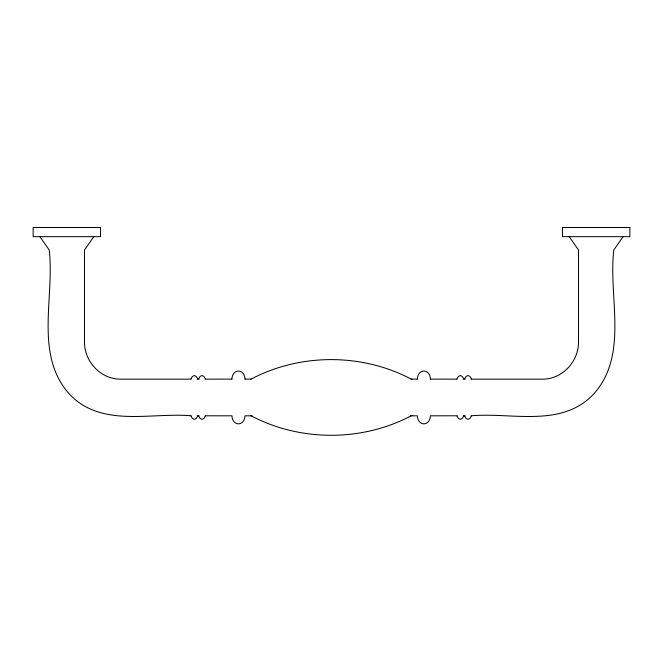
<?xml version="1.0" encoding="UTF-8"?>
<svg xmlns="http://www.w3.org/2000/svg" width="663" height="663" viewBox="0 0 663 663"><rect width="100%" height="100%" fill="white"/><g stroke="black" fill="none" stroke-linecap="round" stroke-linejoin="round"><path stroke-width="0.99" d="M231.917 379.07C232.373 368.379 244.531 368.379 244.987 379.07M417.358 379.07C417.806 368.379 429.972 368.379 430.42 379.07M191.002 378.78L192.403 376.41L194.325 375.54L196.248 376.41L197.649 378.78M198.676 378.78L200.085 376.41L202 375.54L203.922 376.41L205.323 378.78M197.649 416.107L196.248 418.477L194.325 419.347L192.403 418.477L191.002 416.107M205.323 416.107L203.922 418.477L202 419.347L200.085 418.477L198.676 416.107M457.014 378.78L458.423 376.41L460.337 375.54L462.26 376.41L463.661 378.78M464.697 378.78L466.097 376.41L468.02 375.54L469.934 376.41L471.343 378.78M463.661 416.107L462.26 418.477L460.337 419.347L458.423 418.477L457.014 416.107M471.343 416.107L469.934 418.477L468.02 419.347L466.097 418.477L464.697 416.107M93.798 236.666L84.483 249.976L84.483 341.263C83.952 361.202 100.643 379.559 120.931 379.153L191.226 379.153M623.121 236.666L613.805 249.976C608.137 297.165 629.179 355.211 593.244 394.46C561.213 428.066 511.77 412.22 471.111 415.792M250.457 379.443C300.082 352.989 362.255 352.989 411.889 379.443M411.889 415.444C362.255 441.898 300.082 441.898 250.457 415.444M205.099 379.145L231.917 379.12M197.201 379.153L199.124 379.153M244.987 379.12L251.169 379.128M411.151 379.128L417.358 379.12M463.222 379.153L465.136 379.153M471.103 379.153L542.069 379.153C562.357 379.559 579.048 361.202 578.517 341.263L578.517 249.976L569.202 236.666M191.259 415.792C150.6 412.287 101.754 427.958 69.756 394.46C33.821 355.211 54.863 297.165 49.195 249.976L39.879 236.666M197.201 415.792L199.124 415.792M463.222 415.792L465.136 415.792M252.197 415.817L244.987 415.817C244.531 426.508 232.373 426.508 231.917 415.817L205.099 415.792M410.115 415.817L417.358 415.817C417.806 426.508 429.972 426.508 430.42 415.817L457.246 415.792M430.42 379.12L457.246 379.145M100.527 227.492L33.15 227.492L33.15 236.666L100.527 236.666L100.527 227.492M629.85 227.492L562.473 227.492L562.473 236.666L629.85 236.666L629.85 227.492"/></g></svg>
